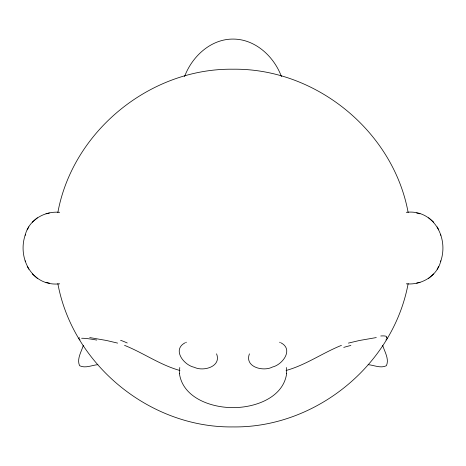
<?xml version="1.0" encoding="UTF-8"?>
<svg xmlns="http://www.w3.org/2000/svg" width="466" height="466" viewBox="0 0 466 466"><rect width="100%" height="100%" fill="white"/><g stroke="black" fill="none" stroke-linecap="round" stroke-linejoin="round"><path stroke-width="0.7" d="M286.666 373.417L286.316 367.517M286.666 373.417C283.345 397.912 254.692 407.744 233.041 407.61C211.395 407.744 182.736 397.912 179.416 373.417M179.765 367.517L179.416 373.417M57.836 212.583C72.789 131.08 150.314 68.083 233 69.213C315.686 68.083 393.211 131.08 408.164 212.583M408.164 283.549C393.17 365.024 315.698 428.062 233 426.92C150.302 428.062 72.83 365.024 57.836 283.549M25.158 235.307C28.735 219.981 44.567 210.848 59.689 212.315M406.311 283.817C421.433 285.291 437.265 276.152 440.842 260.826M25.298 234.788C17.038 258.514 32.573 286.986 59.689 283.817M440.702 261.344C448.962 237.619 433.427 209.152 406.311 212.315M83.321 345.358C81.393 351.772 76.575 359.018 79.604 365.717C85.354 368.606 91.889 365.175 97.877 364.662M249.432 353.834C244.271 367.062 263.325 371.938 272.546 366.998C282.489 364.692 293.836 349.587 281.074 342.889M184.553 76.593C192.039 56.473 210.888 38.876 233.221 39.08C255.391 39.144 274.084 56.596 281.464 76.645M28.822 226.89L27.232 229.849M437.178 269.249L438.768 266.29M79.325 337.535L78.894 338.147L79.15 338.968L80.076 339.964M385.924 339.964L386.85 338.968L387.106 338.147L386.675 337.535M32.288 222.195L37.35 217.779M433.712 273.944L428.65 278.353M184.926 342.889C171.814 349.902 184.093 365.251 194.281 367.284C203.456 371.839 221.694 366.637 216.568 353.834M185.649 342.539L186.4 342.225M341.45 345.364C322.606 352.913 305.812 365.053 286.06 370.499M348.387 343.104L359.507 340.483L376.289 337.57M49.384 213.02L46.012 213.812M416.616 283.112L419.988 282.326M89.711 337.57L106.493 340.483L117.613 343.104M368.123 364.662C374.111 365.175 380.646 368.606 386.396 365.717C389.425 359.018 384.607 351.772 382.679 345.358M419.988 213.812L416.616 213.02M46.012 282.326L49.384 283.112M179.94 370.499C160.188 365.053 143.4 352.902 124.55 345.364M279.6 342.225L280.351 342.539M428.65 217.779L433.712 222.195M37.35 278.353L32.288 273.944M438.768 229.849L437.178 226.89M27.232 266.29L28.822 269.249M440.702 234.788L440.842 235.307M25.158 260.826L25.298 261.344M120.601 340.291A218.158 106.994 -32.7 0 1 127.241 342.988M81.614 338.269A119.267 8.592 17 0 1 96.765 340.069M380.763 335.986A119.267 9.227 -18.1 0 1 386.663 337.535M343.757 347.403A218.158 103.33 29.7 0 1 350.886 345.457"/></g></svg>
